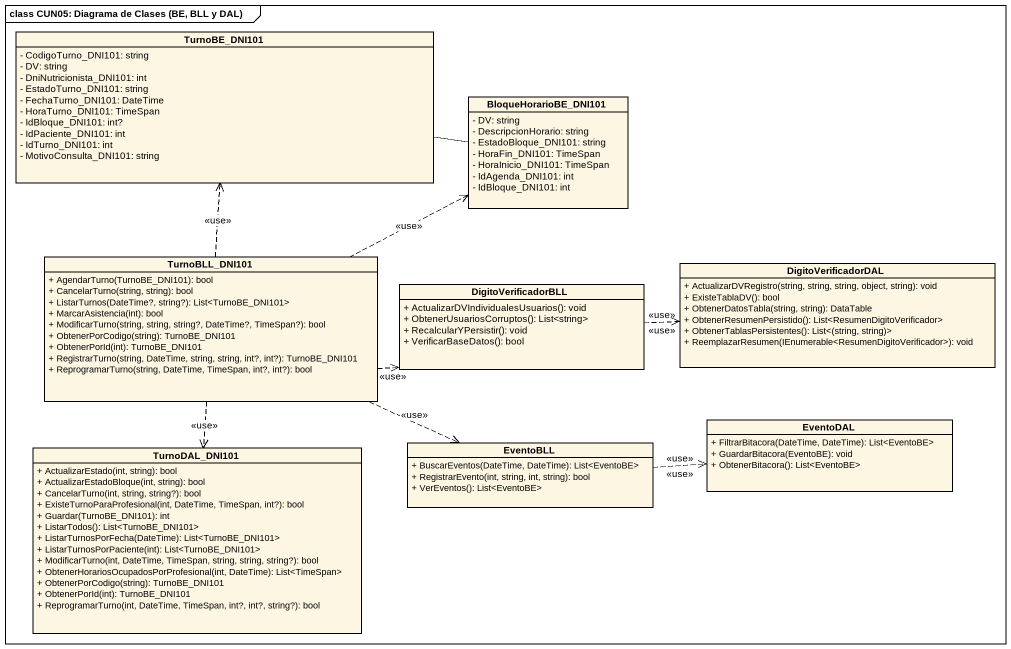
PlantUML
@startuml
mainframe class CUN05: Diagrama de Clases (BE, BLL y DAL)
hide circle
hide empty members
skinparam classAttributeIconSize 0
class TurnoBE_DNI101 {
  - CodigoTurno_DNI101: string
  - DV: string
  - DniNutricionista_DNI101: int
  - EstadoTurno_DNI101: string
  - FechaTurno_DNI101: DateTime
  - HoraTurno_DNI101: TimeSpan
  - IdBloque_DNI101: int?
  - IdPaciente_DNI101: int
  - IdTurno_DNI101: int
  - MotivoConsulta_DNI101: string
}
class BloqueHorarioBE_DNI101 {
  - DV: string
  - DescripcionHorario: string
  - EstadoBloque_DNI101: string
  - HoraFin_DNI101: TimeSpan
  - HoraInicio_DNI101: TimeSpan
  - IdAgenda_DNI101: int
  - IdBloque_DNI101: int
}
class TurnoBLL_DNI101 {
  + AgendarTurno(TurnoBE_DNI101): bool
  + CancelarTurno(string, string): bool
  + ListarTurnos(DateTime?, string?): List<TurnoBE_DNI101>
  + MarcarAsistencia(int): bool
  + ModificarTurno(string, string, string?, DateTime?, TimeSpan?): bool
  + ObtenerPorCodigo(string): TurnoBE_DNI101
  + ObtenerPorId(int): TurnoBE_DNI101
  + RegistrarTurno(string, DateTime, string, string, int?, int?): TurnoBE_DNI101
  + ReprogramarTurno(string, DateTime, TimeSpan, int?, int?): bool
}
class DigitoVerificadorBLL {
  + ActualizarDVIndividualesUsuarios(): void
  + ObtenerUsuariosCorruptos(): List<string>
  + RecalcularYPersistir(): void
  + VerificarBaseDatos(): bool
}
class DigitoVerificadorDAL {
  + ActualizarDVRegistro(string, string, string, object, string): void
  + ExisteTablaDV(): bool
  + ObtenerDatosTabla(string, string): DataTable
  + ObtenerResumenPersistido(): List<ResumenDigitoVerificador>
  + ObtenerTablasPersistentes(): List<(string, string)>
  + ReemplazarResumen(IEnumerable<ResumenDigitoVerificador>): void
}
class TurnoDAL_DNI101 {
  + ActualizarEstado(int, string): bool
  + ActualizarEstadoBloque(int, string): bool
  + CancelarTurno(int, string, string?): bool
  + ExisteTurnoParaProfesional(int, DateTime, TimeSpan, int?): bool
  + Guardar(TurnoBE_DNI101): int
  + ListarTodos(): List<TurnoBE_DNI101>
  + ListarTurnosPorFecha(DateTime): List<TurnoBE_DNI101>
  + ListarTurnosPorPaciente(int): List<TurnoBE_DNI101>
  + ModificarTurno(int, DateTime, TimeSpan, string, string, string?): bool
  + ObtenerHorariosOcupadosPorProfesional(int, DateTime): List<TimeSpan>
  + ObtenerPorCodigo(string): TurnoBE_DNI101
  + ObtenerPorId(int): TurnoBE_DNI101
  + ReprogramarTurno(int, DateTime, TimeSpan, int?, int?, string?): bool
}
class EventoBLL {
  + BuscarEventos(DateTime, DateTime): List<EventoBE>
  + RegistrarEvento(int, string, int, string): bool
  + VerEventos(): List<EventoBE>
}
class EventoDAL {
  + FiltrarBitacora(DateTime, DateTime): List<EventoBE>
  + GuardarBitacora(EventoBE): void
  + ObtenerBitacora(): List<EventoBE>
}
TurnoBE_DNI101 -right- BloqueHorarioBE_DNI101
TurnoBLL_DNI101 .up.> TurnoBE_DNI101 : <<use>>
TurnoBLL_DNI101 .right.> BloqueHorarioBE_DNI101 : <<use>>
TurnoBLL_DNI101 .right.> DigitoVerificadorBLL : <<use>>
TurnoBLL_DNI101 ..> TurnoDAL_DNI101 : <<use>>
TurnoBLL_DNI101 .right.> EventoBLL : <<use>>
DigitoVerificadorBLL .right.> DigitoVerificadorDAL : <<use>>
DigitoVerificadorBLL .right.> DigitoVerificadorDAL : <<use>>
EventoBLL .right.> EventoDAL : <<use>>
EventoBLL .right.> EventoDAL : <<use>>
@enduml
